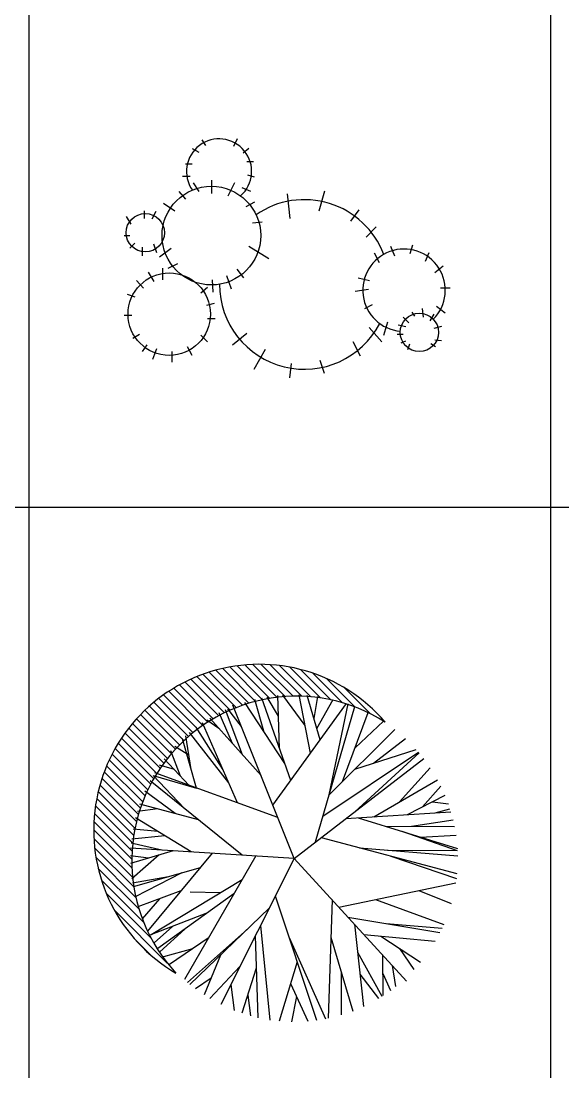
# Model space of a CAD drawing. Header units: inches. Extents: x 7658 to 73799, y 48 to 40262.
# Drawn here: x 28122 to 30243, y 5567 to 9680 of the extents above; entities that cross this region are included whole.
import ezdxf

# ---------------------------------------------------------------- set-up
doc = ezdxf.new("R2010")
doc.units = ezdxf.units.IN
doc.layers.add('www.cad-blocks.net', color=7, linetype='Continuous')
doc.styles.get("Standard").update_dxf_attribs({"font": 'arial.ttf'})

# ---------------------------------------------------------------- blocks, each defined once
blk = doc.blocks.new('A$C516926BB')
for p, q in [((16.7665, 38.5194), (16.7665, 0)), ((18.8071, 38.5194), (18.8071, 0)), ((0, 7.0831), (60.3118, 7.0831))]:
    blk.add_line(p, q)
blk = doc.blocks.new('A$C0F2243FE')
at = {"linetype": 'Continuous'}
for p, q in [((0.3037, 0.9319), (0.3187, 0.9094)), ((0.4425, 0.9356), (0.4275, 0.9056)), ((0.2662, 0.8981), (0.2925, 0.8831)), ((0.4875, 0.8981), (0.465, 0.8794)), ((0.24, 0.8381), (0.2662, 0.8381)), ((0.5062, 0.8456), (0.48, 0.8456)), ((0.2287, 0.7894), (0.2587, 0.7894)), ((0.51, 0.7856), (0.4837, 0.7931)), ((0.27, 0.7631), (0.2925, 0.7294)), ((0.3413, 0.7744), (0.3413, 0.7219)), ((0.4313, 0.7631), (0.405, 0.7106)), ((0.495, 0.7294), (0.4612, 0.7444)), ((0.2137, 0.7294), (0.24, 0.6994)), ((0.6375, 0.72), (0.6487, 0.6244)), ((0.7837, 0.7313), (0.7612, 0.6525)), ((0.1537, 0.6844), (0.1987, 0.6544)), ((0.51, 0.6881), (0.4762, 0.6694)), ((0.0075, 0.6319), (0.0262, 0.6019)), ((0.0787, 0.6544), (0.0787, 0.6244)), ((0.1237, 0.6506), (0.1087, 0.6206)), ((0.9187, 0.6581), (0.885, 0.6131)), ((0.54, 0.6094), (0.5025, 0.6056)), ((0.9862, 0.5906), (0.9469, 0.5513)), ((0, 0.5569), (0.0225, 0.5569)), ((0.0225, 0.5081), (0.0412, 0.5269)), ((0.0712, 0.4781), (0.0712, 0.5119)), ((0.1275, 0.4894), (0.1162, 0.5231)), ((0.1387, 0.4744), (0.1837, 0.5081)), ((0.4875, 0.5156), (0.5663, 0.4669)), ((1.0425, 0.5156), (1.0575, 0.4781)), ((1.1287, 0.5194), (1.1175, 0.4856)), ((0.9787, 0.4894), (0.9975, 0.4519)), ((1.1925, 0.4894), (1.1775, 0.4556)), ((0.0937, 0.4144), (0.1162, 0.3769)), ((0.15, 0.4294), (0.15, 0.3844)), ((0.1725, 0.4294), (0.21, 0.4481)), ((0.4687, 0.3919), (0.4425, 0.4256)), ((1.2487, 0.4369), (1.215, 0.4106)), ((0.0487, 0.3806), (0.075, 0.3506)), ((0.3487, 0.3356), (0.345, 0.3844)), ((0.42, 0.3469), (0.4012, 0.3994)), ((0.915, 0.3919), (0.96, 0.3806)), ((0.3262, 0.3544), (0.3, 0.3319)), ((0.9038, 0.3394), (0.9563, 0.3469)), ((1.275, 0.3506), (1.2375, 0.3506)), ((0.0112, 0.3281), (0.0412, 0.3169)), ((0.3525, 0.2906), (0.3225, 0.2831)), ((0.9412, 0.2719), (0.9712, 0.2869)), ((1.125, 0.2569), (1.1362, 0.2419)), ((1.1662, 0.2719), (1.17, 0.2381)), ((1.2112, 0.2494), (1.1962, 0.2231)), ((1.2562, 0.2531), (1.2225, 0.2794)), ((0, 0.2456), (0.03, 0.2456)), ((0.3562, 0.2306), (0.3262, 0.2306)), ((1.0162, 0.1669), (1.0312, 0.2194)), ((1.0725, 0.2081), (1.1025, 0.2006)), ((1.0912, 0.2381), (1.1137, 0.2156)), ((0.0337, 0.1556), (0.06, 0.1706)), ((0.3262, 0.1406), (0.3, 0.1669)), ((0.4237, 0.1294), (0.48, 0.1744)), ((1.0087, 0.1406), (0.9581, 0.1969)), ((1.0687, 0.1706), (1.0912, 0.1706)), ((1.2412, 0.2006), (1.2112, 0.1931)), ((0.0712, 0.1031), (0.09, 0.1294)), ((0.9244, 0.0844), (0.8962, 0.1406)), ((1.0837, 0.1369), (1.1025, 0.1444)), ((1.11, 0.1106), (1.1175, 0.1331)), ((1.2187, 0.1219), (1.2, 0.1331)), ((1.2412, 0.1444), (1.215, 0.1481)), ((0.1125, 0.0731), (0.1275, 0.1144)), ((0.1875, 0.0619), (0.1875, 0.1031)), ((0.2662, 0.0881), (0.2475, 0.1219)), ((0.5081, 0.0337), (0.5531, 0.1125)), ((0.6487, 0), (0.6544, 0.0563)), ((0.7837, 0.0169), (0.7669, 0.0675))]:
    blk.add_line(p, q, dxfattribs=at)
for centre, radius in [((0.3412, 0.5569), 0.1931), ((0.0825, 0.5681), 0.075), ((0.1762, 0.2494), 0.1613), ((1.155, 0.1781), 0.075)]:
    blk.add_circle(centre, radius, dxfattribs=at)
for centre, radius, start, end in [((0.3712, 0.8081), 0.1275, 311.4168, 214.9653), ((0.705, 0.3656), 0.3319, 20.7777, 124.6638), ((1.095, 0.3431), 0.1613, 315.2564, 264.7099), ((0.705, 0.3656), 0.3319, 179.8678, 332.6186)]:
    blk.add_arc(centre, radius, start, end, dxfattribs=at)
blk = doc.blocks.new('A$C61017F03')
for p, q in [((0.7487, 1.2729), (0.6228, 1.3989)), ((0.7807, 1.2744), (0.6558, 1.3993)), ((0.5579, 1.2299), (0.4273, 1.3605)), ((0.5823, 1.2389), (0.4522, 1.369)), ((0.6075, 1.2471), (0.478, 1.3766)), ((0.6337, 1.2544), (0.5048, 1.3833)), ((0.6607, 1.2607), (0.5325, 1.3889)), ((0.6889, 1.266), (0.5614, 1.3935)), ((0.7182, 1.2701), (0.5914, 1.3968)), ((0.8143, 1.2742), (0.6905, 1.398)), ((0.8499, 1.272), (0.7274, 1.3945)), ((0.8877, 1.2676), (0.7669, 1.3884)), ((0.9285, 1.2602), (0.8098, 1.379)), ((0.9732, 1.249), (0.8574, 1.3647)), ((0.4679, 1.1862), (0.3354, 1.3188)), ((0.4893, 1.1982), (0.3572, 1.3303)), ((0.5115, 1.2095), (0.3798, 1.3411)), ((0.5343, 1.2201), (0.4032, 1.3512)), ((1.0234, 1.2321), (0.9123, 1.3432)), ((0.4077, 1.1462), (0.2737, 1.2802)), ((0.4271, 1.1602), (0.2936, 1.2937)), ((0.4472, 1.1736), (0.3142, 1.3066)), ((0.7274, 1.0695), (0.7203, 1.2769)), ((0.8276, 1.1604), (0.7401, 1.2786)), ((0.8489, 1.0518), (0.8041, 1.2798)), ((0.8866, 1.1038), (0.8359, 1.278)), ((1.0832, 1.2057), (0.982, 1.3069)), ((0.3531, 1.1006), (0.2179, 1.2358)), ((0.3707, 1.1164), (0.2359, 1.2512)), ((0.3889, 1.1316), (0.2545, 1.266)), ((0.7843, 0.64), (0.5443, 1.2401)), ((0.7481, 1.0112), (0.5917, 1.2504)), ((0.6656, 1.1374), (0.6307, 1.2614)), ((0.7715, 0.9451), (0.6574, 1.2674)), ((0.7231, 1.1962), (0.6792, 1.2714)), ((0.7011, 0.848), (0.9898, 1.2462)), ((0.8623, 1.1872), (0.8775, 1.2733)), ((0.8679, 0.7044), (1.022, 1.2343)), ((0.8737, 1.148), (0.9372, 1.2615)), ((0.9216, 0.889), (0.9958, 1.2441)), ((0.3198, 1.067), (0.1837, 1.2032)), ((0.3362, 1.0841), (0.2005, 1.2198)), ((0.5434, 1.089), (0.491, 1.2089)), ((0.5824, 1.0453), (0.5153, 1.2208)), ((0.578, 1.1557), (0.5245, 1.225)), ((0.9738, 0.941), (1.0747, 1.2104)), ((0.289, 1.0311), (0.152, 1.1681)), ((0.3041, 1.0494), (0.1675, 1.1859)), ((0.5062, 0.9867), (0.4012, 1.1528)), ((0.5627, 0.8567), (0.4263, 1.1706)), ((0.4902, 1.1487), (0.4421, 1.181)), ((0.6547, 0.964), (0.4547, 1.1887)), ((1.0229, 1.0721), (1.1338, 1.1763)), ((0.2474, 0.9724), (0.109, 1.1108)), ((0.2607, 0.9926), (0.1227, 1.1305)), ((0.2745, 1.0121), (0.137, 1.1496)), ((0.3815, 0.9879), (0.3603, 1.1195)), ((0.5286, 0.9354), (0.3755, 1.1326)), ((0.9216, 0.889), (1.178, 1.1446)), ((0.2349, 0.9515), (0.096, 1.0904)), ((0.3725, 1.0439), (0.3174, 1.0779)), ((0.4025, 0.9151), (0.347, 1.1074)), ((1.0952, 1.0125), (1.2205, 1.1084)), ((0.2119, 0.9077), (0.0719, 1.0477)), ((0.223, 0.9299), (0.0836, 1.0694)), ((0.3739, 0.9255), (0.2762, 1.0292)), ((0.3398, 0.9617), (0.3014, 1.0602)), ((0.7843, 0.64), (1.2916, 1.0303)), ((0.8972, 0.805), (1.2713, 1.0554)), ((1.0217, 0.8226), (1.2736, 1.0526)), ((1.0218, 0.9889), (1.2619, 1.0662)), ((0.1918, 0.861), (0.0506, 1.0021)), ((0.2015, 0.8847), (0.0609, 1.0253)), ((0.3156, 0.9874), (0.2579, 1.0042)), ((1.1967, 0.8611), (1.3171, 0.9947)), ((0.1749, 0.811), (0.0324, 0.9535)), ((0.1829, 0.8364), (0.0411, 0.9782)), ((0.2327, 0.9647), (0.4025, 0.9151)), ((0.3534, 0.8362), (0.2327, 0.9647)), ((0.7206, 0.7992), (0.2387, 0.9747)), ((1.0962, 0.803), (1.3458, 0.9473)), ((0.1678, 0.7847), (0.0246, 0.9279)), ((0.5806, 0.6527), (0.2206, 0.9433)), ((1.2865, 0.8413), (1.3587, 0.9224)), ((0.1567, 0.729), (0.0118, 0.8739)), ((0.1617, 0.7574), (0.0177, 0.9014)), ((0.3191, 0.8149), (0.2007, 0.903)), ((1.2283, 0.8113), (1.3748, 0.8869)), ((0.1528, 0.6995), (0.0069, 0.8454)), ((0.2505, 0.8336), (0.171, 0.8234)), ((0.4104, 0.7901), (0.1805, 0.8526)), ((1.3255, 0.8615), (1.3878, 0.8532)), ((1.3363, 0.8181), (1.3942, 0.8343)), ((0.149, 0.6364), (0.0009, 0.7846)), ((0.1502, 0.6687), (0.0032, 0.8156)), ((0.3817, 0.6652), (0.1641, 0.7982)), ((0.9873, 0.7962), (1.398, 0.822)), ((1.0348, 0.7991), (1.4232, 0.6785)), ((1.2433, 0.7655), (1.4064, 0.7908)), ((0.1496, 0.6025), (0, 0.7521)), ((0.2518, 0.7445), (0.1545, 0.7542)), ((1.1407, 0.7662), (1.4122, 0.7643)), ((1.2056, 0.7461), (1.4223, 0.6709)), ((0.1521, 0.5665), (0.0008, 0.7178)), ((0.2668, 0.6723), (0.147, 0.6998)), ((0.2778, 0.7286), (0.1487, 0.7155)), ((0.89, 0.7213), (1.4216, 0.5802)), ((1.2787, 0.7234), (1.4179, 0.7307)), ((0.1571, 0.5281), (0.0037, 0.6815)), ((0.7843, 0.64), (0.1442, 0.68)), ((0.311, 0.6696), (0.1445, 0.62)), ((0.4635, 0.6601), (0.211, 0.3553)), ((1.0399, 0.6815), (1.4243, 0.6492)), ((1.1496, 0.6723), (1.4223, 0.6709)), ((0.1651, 0.4867), (0.0091, 0.6427)), ((0.2147, 0.6409), (0.1443, 0.6493)), ((0.2558, 0.6532), (0.1492, 0.5598)), ((0.6346, 0.6494), (0.355, 0.1652)), ((0.7843, 0.64), (0.498, 0.0675)), ((0.7843, 0.64), (1.2243, 0.1599)), ((1.163, 0.6489), (1.4195, 0.5616)), ((0.1773, 0.4411), (0.0176, 0.6008)), ((0.4165, 0.6033), (0.154, 0.5283)), ((0.3448, 0.5828), (0.1621, 0.4896)), ((0.1956, 0.3894), (0.0305, 0.5545)), ((0.2921, 0.5678), (0.1516, 0.5433)), ((0.5806, 0.556), (0.2251, 0.3408)), ((0.9598, 0.4486), (1.4171, 0.5441)), ((0.2247, 0.3269), (0.0498, 0.5018)), ((0.3416, 0.5129), (0.1728, 0.4507)), ((0.5488, 0.5009), (0.2507, 0.2865)), ((0.4965, 0.505), (0.3773, 0.5072)), ((1.2719, 0.5138), (1.3994, 0.4628)), ((0.2572, 0.4818), (0.1898, 0.4027)), ((0.7107, 0.4928), (0.872, 0.006)), ((0.9333, 0.4775), (0.9174, 0.0139)), ((1.1034, 0.4786), (1.3698, 0.3815)), ((0.2879, 0.2302), (0.081, 0.4372)), ((0.4454, 0.4265), (0.2196, 0.3387)), ((0.6865, 0.4444), (0.3767, 0.1464)), ((0.3085, 0.3733), (0.2362, 0.3094)), ((0.6531, 0.3777), (0.6891, 0.007)), ((0.9951, 0.41), (1.3544, 0.3491)), ((1.0207, 0.3821), (1.0557, 0.0603)), ((1.144, 0.3848), (1.3632, 0.3669)), ((0.356, 0.3622), (0.2588, 0.2745)), ((0.6021, 0.3633), (0.3672, 0.1545)), ((0.6324, 0.3362), (0.6417, 0.016)), ((0.7646, 0.3302), (0.9074, 0.0119)), ((0.9283, 0.331), (1.0135, 0.0424)), ((1.0574, 0.3421), (1.336, 0.3154)), ((1.1231, 0.3358), (1.279, 0.2339)), ((0.224, 0.2608), (0.1582, 0.3266)), ((0.4484, 0.3271), (0.297, 0.225)), ((0.3865, 0.2853), (0.2735, 0.2543)), ((0.4963, 0.2615), (0.4322, 0.1055)), ((1.0326, 0.273), (1.1278, 0.0999)), ((1.1306, 0.2622), (1.132, 0.1026)), ((1.1973, 0.2873), (1.2533, 0.2044)), ((0.5723, 0.2161), (0.4541, 0.0917)), ((0.6361, 0.2104), (0.5798, 0.0335)), ((0.7963, 0.2343), (0.7257, 0.0026)), ((1.1684, 0.221), (1.1813, 0.1379)), ((0.4591, 0.171), (0.3986, 0.1292)), ((0.9682, 0.1958), (0.9682, 0.0269)), ((1.042, 0.1865), (1.1149, 0.0919)), ((1.1313, 0.1892), (1.1611, 0.1226)), ((0.5371, 0.1456), (0.5494, 0.0446)), ((0.7705, 0.1495), (0.8385, 0.0022)), ((0.6026, 0.1051), (0.6141, 0.023)), ((0.7937, 0.0992), (0.7746, 0))]:
    blk.add_line(p, q)
for centre, radius, start, end in [((0.6484, 0.751), 0.6484, 40.623, 239.745), ((0.7935, 0.63), 0.6445, 57.4265, 222.9415)]:
    blk.add_arc(centre, radius, start, end)
at = {"width": 0.8, "flags": 9}
for tag, p in [('XSIZE', (0.7721, 0.6441)), ('YSIZE', (0.7721, 0.6441)), ('XSIZE', (0.7803, 0.6361)), ('YSIZE', (0.7843, 0.6439))]:
    blk.add_attdef(tag, p, '', height=0.000252, dxfattribs=at)

msp = doc.modelspace()

# ---------------------------------------------------------------- block references
at = {"xscale": 1000, "yscale": 1000, "zscale": 1000}
for name, p in [('A$C0F2243FE', (28525.8, 8283.2)), ('A$C61017F03', (28406.4, 5762.7))]:
    msp.add_blockref(name, p, dxfattribs=at)
at = {"layer": 'www.cad-blocks.net', "color": 155, "true_color": 0x546d8e, "xscale": 1000, "yscale": 1000, "zscale": 1000}
msp.add_blockref('A$C516926BB', (11386.7, 694.4), dxfattribs=at)

doc.saveas('drawing.dxf')
